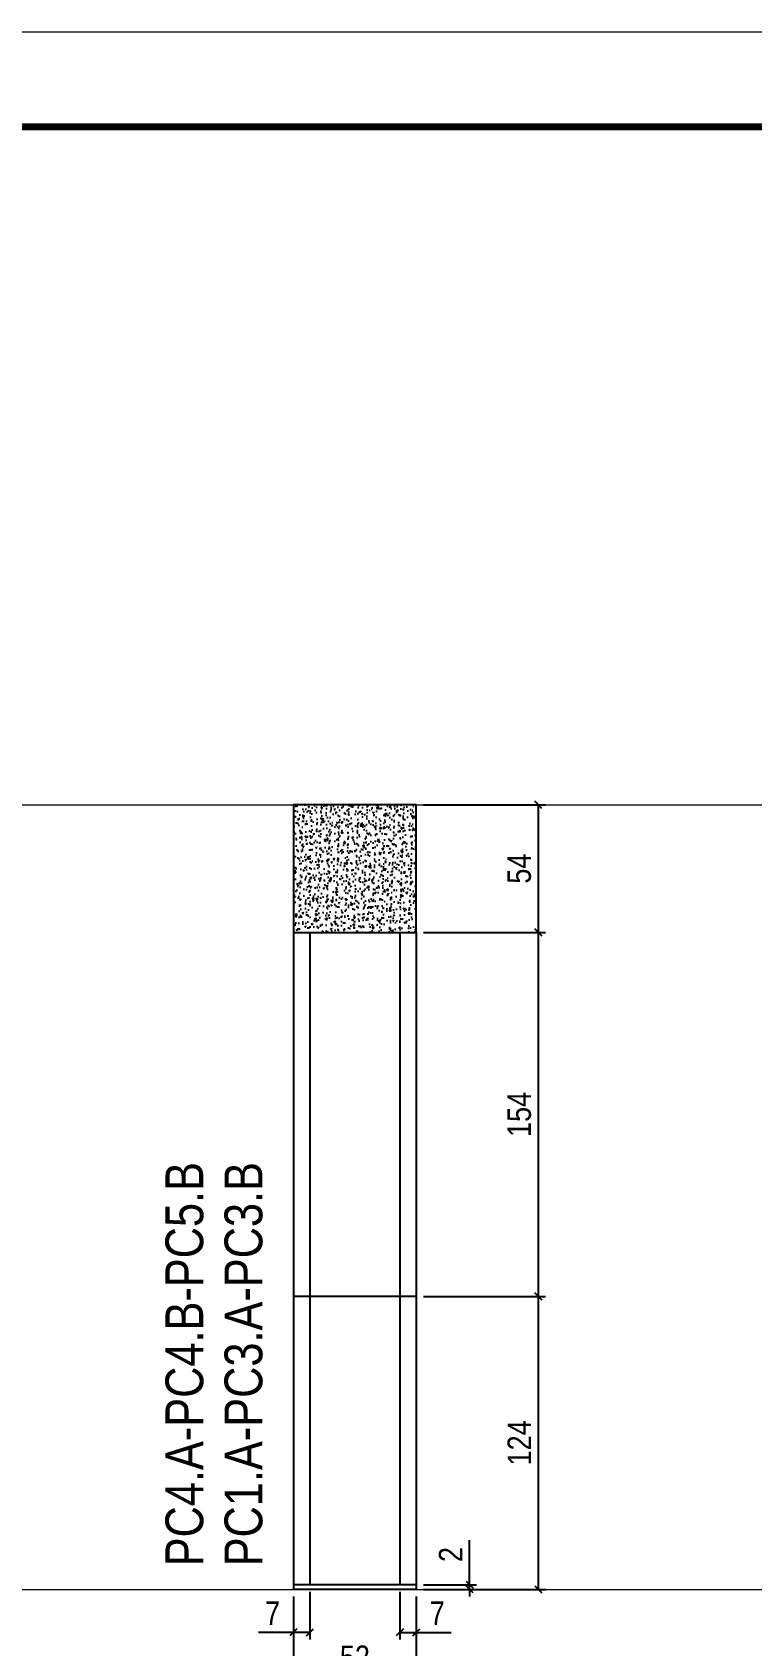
# Model space of a CAD drawing. Extents: x 2282 to 12463, y 760 to 16806.
# Drawn here: x 4889 to 5193, y 13761 to 14444 of the extents above; entities that cross this region are included whole.
import ezdxf

# ---------------------------------------------------------------- set-up
doc = ezdxf.new("R2010")
doc.units = 0
doc.linetypes.add('DASHED', pattern=[0.75, 0.5, -0.25])
doc.linetypes.add('HIDDEN', pattern=[0.375, 0.25, -0.125])
for name, color, linetype, lineweight in [('CARIMBO', 255, 'Continuous', 9), ('Folhas', 255, 'Continuous', 9), ('SARRAFO DE PRESSAO', 251, 'DASHED', 9)]:
    doc.layers.add(name, color=color, linetype=linetype, lineweight=lineweight)
for name, color, linetype in [('COTA', 241, 'Continuous'), ('NOMENCLATURA', 7, 'Continuous'), ('Painéis', 200, 'Continuous'), ('SARR_2.2x7', 40, 'Continuous')]:
    doc.layers.add(name, color=color, linetype=linetype)
doc.styles.add('ARIAL_NARROW', font='ARIALN.TTF', dxfattribs={"height": 0.2})
doc.styles.add('COTA TECNICA', font='techl___.ttf', dxfattribs={"height": 10})
doc.styles.add('COTA TECNICA-50', font='techl___.ttf', dxfattribs={"height": 10})
doc.dimstyles.new('COTA PAINEL-50', dxfattribs={"dimtxt": 10, "dimasz": 3, "dimexe": 3, "dimexo": 3, "dimgap": 3, "dimtad": 1, "dimdec": 1, "dimzin": 12, "dimdsep": 46, "dimtxsty": 'COTA TECNICA-50', "dimblk1": 'OBLIQUE', "dimblk2": 'OBLIQUE', "dimsah": 1, "dimcen": 0.9, "dimclrd": 4, "dimclre": 4, "dimclrt": 240, "dimadec": 1, "dimazin": 3, "dimtfac": 1, "dimtdec": 1, "dimtmove": 0, "dimatfit": 3, "dimfxl": 1, "dimtolj": 1, "dimtzin": 12, "dimarcsym": 0})
doc.dimstyles.new('PAINEL', dxfattribs={"dimtxt": 10, "dimasz": 3, "dimexe": 3, "dimexo": 3, "dimgap": 3, "dimtad": 1, "dimdec": 1, "dimzin": 12, "dimdsep": 46, "dimtxsty": 'COTA TECNICA', "dimblk1": 'OBLIQUE', "dimblk2": 'OBLIQUE', "dimsah": 1, "dimcen": 0.9, "dimclrd": 4, "dimclre": 4, "dimclrt": 240, "dimadec": 1, "dimazin": 3, "dimtfac": 1, "dimtdec": 1, "dimtmove": 0, "dimatfit": 3, "dimfxl": 1, "dimtolj": 1, "dimtzin": 12, "dimarcsym": 0})

# ---------------------------------------------------------------- blocks, each defined once
blk = doc.blocks.new('9999999999')
at = {"layer": 'Folhas'}
blk.add_lwpolyline([(98138.98, 34190.21), (99623.98, 34190.21), (99623.98, 35240.21), (98138.98, 35240.21)], close=True, dxfattribs=at)
at = {"layer": 'Folhas', "color": 30, "const_width": 3}
blk.add_lwpolyline([(98213.98, 34230.21), (99583.98, 34230.21), (99583.98, 35200.21), (98213.98, 35200.21)], close=True, dxfattribs=at)
blk = doc.blocks.new('_Oblique')
at = {"color": 0, "linetype": 'ByBlock', "lineweight": -2}
blk.add_line((-0.5, -0.5), (0.5, 0.5), dxfattribs=at)
blk = doc.blocks.new('*D202')
at = {"layer": 'COTA', "color": 4, "lineweight": -2, "transparency": 16777216}
for p, q in [((5073.82, 13787.07), (5073.82, 13805.87)), ((5054.29, 13787.07), (5076.82, 13787.07)), ((5054.29, 13785.07), (5076.82, 13785.07)), ((5073.82, 13785.07), (5073.82, 13787.07)), ((5073.82, 13785.07), (5073.82, 13782.07))]:
    blk.add_line(p, q, dxfattribs=at)
at = {"layer": 'Defpoints', "color": 0, "transparency": 16777216}
for p in [(5051.29, 13787.07), (5051.29, 13785.07), (5073.82, 13785.07)]:
    blk.add_point(p, dxfattribs=at)
at = {"layer": 'COTA', "color": 4, "lineweight": -2, "transparency": 16777216, "xscale": 3, "yscale": 3, "zscale": 3}
for p, rotation in [((5073.82, 13787.07), 270), ((5073.82, 13785.07), 90)]:
    blk.add_blockref('_Oblique', p, dxfattribs=dict(at, rotation=rotation))
at = {"layer": 'COTA', "color": 240, "transparency": 16777216, "insert": (5065.82, 13799.82), "char_height": 10, "attachment_point": 5, "rotation": 90, "style": 'COTA TECNICA-50'}
blk.add_mtext('\\A1;2', dxfattribs=at)
blk = doc.blocks.new('*D198')
at = {"layer": 'COTA', "color": 4, "linetype": 'ByBlock', "lineweight": -2, "transparency": 16777216}
for p, q in [((5054.29, 13909.07), (5105.96, 13909.07)), ((5102.96, 13785.07), (5102.96, 13909.07)), ((5054.29, 13785.07), (5105.96, 13785.07))]:
    blk.add_line(p, q, dxfattribs=at)
at = {"layer": 'Defpoints', "color": 0, "linetype": 'ByBlock', "transparency": 16777216}
for p in [(5051.29, 13909.07), (5102.96, 13909.07), (5051.29, 13785.07)]:
    blk.add_point(p, dxfattribs=at)
at = {"layer": 'COTA', "color": 4, "linetype": 'ByBlock', "lineweight": -2, "transparency": 16777216, "xscale": 3, "yscale": 3, "zscale": 3}
for p, rotation in [((5102.96, 13909.07), 90), ((5102.96, 13785.07), 270)]:
    blk.add_blockref('_Oblique', p, dxfattribs=dict(at, rotation=rotation))
at = {"layer": 'COTA', "color": 240, "linetype": 'ByBlock', "transparency": 16777216, "insert": (5094.88, 13847.07), "char_height": 10, "attachment_point": 5, "rotation": 90, "style": 'COTA TECNICA'}
blk.add_mtext('\\A1;124', dxfattribs=at)
blk = doc.blocks.new('*D203')
at = {"layer": 'COTA', "color": 4, "linetype": 'ByBlock', "lineweight": -2, "transparency": 16777216}
for p, q in [((4999.29, 13782.07), (4999.29, 13745.15)), ((5051.29, 13782.07), (5051.29, 13745.15)), ((5051.29, 13748.15), (4999.29, 13748.15))]:
    blk.add_line(p, q, dxfattribs=at)
at = {"layer": 'Defpoints', "color": 0, "linetype": 'ByBlock', "transparency": 16777216}
for p in [(4999.29, 13785.07), (5051.29, 13785.07), (4999.29, 13748.15)]:
    blk.add_point(p, dxfattribs=at)
at = {"layer": 'COTA', "color": 4, "linetype": 'ByBlock', "lineweight": -2, "transparency": 16777216, "xscale": 3, "yscale": 3, "zscale": 3, "rotation": 180}
blk.add_blockref('_Oblique', (4999.29, 13748.15), dxfattribs=at)
at = {"layer": 'COTA', "color": 4, "linetype": 'ByBlock', "lineweight": -2, "transparency": 16777216, "xscale": 3, "yscale": 3, "zscale": 3}
blk.add_blockref('_Oblique', (5051.29, 13748.15), dxfattribs=at)
at = {"layer": 'COTA', "color": 240, "linetype": 'ByBlock', "transparency": 16777216, "insert": (5025.29, 13756.26), "char_height": 10, "attachment_point": 5, "style": 'COTA TECNICA'}
blk.add_mtext('\\A1;52', dxfattribs=at)
blk = doc.blocks.new('*D199')
at = {"layer": 'COTA', "color": 4, "linetype": 'ByBlock', "lineweight": -2, "transparency": 16777216}
for p, q in [((5054.29, 14063.07), (5105.96, 14063.07)), ((5102.96, 13909.07), (5102.96, 14063.07)), ((5054.29, 13909.07), (5105.96, 13909.07))]:
    blk.add_line(p, q, dxfattribs=at)
at = {"layer": 'Defpoints', "color": 0, "linetype": 'ByBlock', "transparency": 16777216}
for p in [(5051.29, 14063.07), (5102.96, 14063.07), (5051.29, 13909.07)]:
    blk.add_point(p, dxfattribs=at)
at = {"layer": 'COTA', "color": 4, "linetype": 'ByBlock', "lineweight": -2, "transparency": 16777216, "xscale": 3, "yscale": 3, "zscale": 3}
for p, rotation in [((5102.96, 14063.07), 90), ((5102.96, 13909.07), 270)]:
    blk.add_blockref('_Oblique', p, dxfattribs=dict(at, rotation=rotation))
at = {"layer": 'COTA', "color": 240, "linetype": 'ByBlock', "transparency": 16777216, "insert": (5094.85, 13986.07), "char_height": 10, "attachment_point": 5, "rotation": 90, "style": 'COTA TECNICA'}
blk.add_mtext('\\A1;154', dxfattribs=at)
blk = doc.blocks.new('*D204')
at = {"layer": 'COTA', "color": 4, "lineweight": -2, "transparency": 16777216}
for p, q in [((5054.29, 14117.07), (5105.96, 14117.07)), ((5102.96, 14063.07), (5102.96, 14117.07)), ((5054.29, 14063.07), (5105.96, 14063.07))]:
    blk.add_line(p, q, dxfattribs=at)
at = {"layer": 'Defpoints', "color": 0, "transparency": 16777216}
for p in [(5051.29, 14117.07), (5102.96, 14117.07), (5051.29, 14063.07)]:
    blk.add_point(p, dxfattribs=at)
at = {"layer": 'COTA', "color": 4, "lineweight": -2, "transparency": 16777216, "xscale": 3, "yscale": 3, "zscale": 3}
for p, rotation in [((5102.96, 14117.07), 90), ((5102.96, 14063.07), 270)]:
    blk.add_blockref('_Oblique', p, dxfattribs=dict(at, rotation=rotation))
at = {"layer": 'COTA', "color": 240, "transparency": 16777216, "insert": (5094.85, 14090.07), "char_height": 10, "attachment_point": 5, "rotation": 90, "style": 'COTA TECNICA'}
blk.add_mtext('\\A1;54', dxfattribs=at)
blk = doc.blocks.new('*D200')
at = {"layer": 'COTA', "color": 4, "lineweight": -2, "transparency": 16777216}
for p, q in [((5044.29, 13784.07), (5044.29, 13763.9)), ((5051.29, 13782.07), (5051.29, 13763.9)), ((5044.29, 13766.9), (5051.29, 13766.9)), ((5051.29, 13766.9), (5066.02, 13766.9))]:
    blk.add_line(p, q, dxfattribs=at)
at = {"layer": 'Defpoints', "color": 0, "transparency": 16777216}
for p in [(5044.29, 13787.07), (5051.29, 13785.07), (5051.29, 13766.9)]:
    blk.add_point(p, dxfattribs=at)
at = {"layer": 'COTA', "color": 4, "lineweight": -2, "transparency": 16777216, "xscale": 3, "yscale": 3, "zscale": 3, "rotation": 180}
blk.add_blockref('_Oblique', (5044.29, 13766.9), dxfattribs=at)
at = {"layer": 'COTA', "color": 4, "lineweight": -2, "transparency": 16777216, "xscale": 3, "yscale": 3, "zscale": 3}
blk.add_blockref('_Oblique', (5051.29, 13766.9), dxfattribs=at)
at = {"layer": 'COTA', "color": 240, "transparency": 16777216, "insert": (5060.16, 13774.97), "char_height": 10, "attachment_point": 5, "style": 'COTA TECNICA-50'}
blk.add_mtext('\\A1;7', dxfattribs=at)
blk = doc.blocks.new('*D201')
at = {"layer": 'COTA', "color": 4, "lineweight": -2, "transparency": 16777216}
for p, q in [((4999.29, 13782.07), (4999.29, 13763.9)), ((5006.29, 13784.07), (5006.29, 13763.9)), ((4999.29, 13766.9), (4984.56, 13766.9)), ((5006.29, 13766.9), (4999.29, 13766.9))]:
    blk.add_line(p, q, dxfattribs=at)
at = {"layer": 'Defpoints', "color": 0, "transparency": 16777216}
for p in [(4999.29, 13785.07), (5006.29, 13787.07), (4999.29, 13766.9)]:
    blk.add_point(p, dxfattribs=at)
at = {"layer": 'COTA', "color": 4, "lineweight": -2, "transparency": 16777216, "xscale": 3, "yscale": 3, "zscale": 3, "rotation": 180}
blk.add_blockref('_Oblique', (4999.29, 13766.9), dxfattribs=at)
at = {"layer": 'COTA', "color": 4, "lineweight": -2, "transparency": 16777216, "xscale": 3, "yscale": 3, "zscale": 3}
blk.add_blockref('_Oblique', (5006.29, 13766.9), dxfattribs=at)
at = {"layer": 'COTA', "color": 240, "transparency": 16777216, "insert": (4990.43, 13774.97), "char_height": 10, "attachment_point": 5, "style": 'COTA TECNICA-50'}
blk.add_mtext('\\A1;7', dxfattribs=at)

msp = doc.modelspace()

# ---------------------------------------------------------------- hatches: boundary and pattern name
at = {"layer": 'COTA'}
h = msp.add_hatch(dxfattribs=at)
h.set_pattern_fill('AR-CONC', color=256, scale=0.03)
h.set_pattern_definition([(50, (-416.7583, -1148.575), (5.4655401, -0.4781726), [0.5715, -6.2865]), (355, (-416.7583, -1148.575), (-1.0573026, 5.7317054), [0.4572, -5.0292175]), (100.451445, (-416.303, -1148.615), (4.4082374, 5.2535326), [0.4857003, -5.3427073]), (46.1842, (-416.758, -1147.051), (8.1323712, -1.2612698), [0.85725, -9.42975]), (96.63556, (-416.081, -1147.156), (7.122124, 7.4227837), [0.7285507, -8.0140682]), (351.18415, (-416.758, -1147.051), (7.122124, 7.4227837), [0.685799, -7.543792]), (21, (-415.9963, -1147.432), (4.5484317, -3.067956), [0.5715, -6.2865]), (326, (-415.9963, -1147.432), (1.8540609, 5.525639), [0.4572, -5.0292]), (71.451445, (-415.6173, -1147.688), (6.4024926, 2.457683), [0.4857003, -5.3426981]), (37.5, (-416.7583, -1148.5751), (0.0926581, 2.53665117), [0, -4.96824, 0, -5.1054, 0, -5.04825]), (7.5, (-416.7583, -1148.575), (2.00458988, 3.00541724), [0, -2.91084, 0, -4.85394, 0, -1.92405]), (327.5, (-418.4576, -1148.5751), (4.06771786, -0.17186232), [0, -1.905, 0, -5.9436, 0, -7.8867]), (317.5, (-419.2196, -1148.575), (4.44387544, 0.7627947), [0, -2.4765, 0, -3.94716, 0, -5.6007])])
h.paths.add_polyline_path([(4999.29, 14117.07), (4999.29, 14063.07), (5051.29, 14063.07), (5051.29, 14117.07)])

# ---------------------------------------------------------------- linework, layer by layer
at = {"layer": 'CARIMBO', "color": 3}
for p, q in [((2282.39, 14117.07), (9611.68, 14117.07)), ((2282.39, 13785.07), (9611.68, 13785.07))]:
    msp.add_line(p, q, dxfattribs=at)
at = {"layer": 'COTA'}
msp.add_lwpolyline([(4999.29, 14063.07), (5051.29, 14063.07), (5051.29, 14117.07), (4999.29, 14117.07)], close=True, dxfattribs=at)
at = {"layer": 'Painéis'}
for p, q in [((4999.29, 14063.07), (4999.29, 13785.07)), ((4999.29, 14063.07), (5051.29, 14063.07)), ((5051.29, 14063.07), (5051.29, 13785.07)), ((5051.29, 13909.07), (4999.29, 13909.07)), ((5051.29, 13787.07), (4999.29, 13787.07)), ((5051.29, 13785.07), (4999.29, 13785.07))]:
    msp.add_line(p, q, dxfattribs=at)
at = {"layer": 'SARR_2.2x7', "linetype": 'HIDDEN'}
for p, q in [((5006.29, 14063.07), (5006.29, 13909.07)), ((5044.29, 14063.07), (5044.29, 13909.07)), ((5006.29, 13909.07), (5006.29, 13787.07)), ((5044.29, 13909.07), (5044.29, 13787.07))]:
    msp.add_line(p, q, dxfattribs=at)

# ---------------------------------------------------------------- block references
at = {"layer": 'SARRAFO DE PRESSAO', "color": 6, "linetype": 'ByBlock'}
msp.add_blockref('9999999999', (-93655.59, -20796.22), dxfattribs=at)

# ---------------------------------------------------------------- texts
at = {"layer": 'NOMENCLATURA', "style": 'ARIAL_NARROW'}
for s, p in [('PC4.A-PC4.B-PC5.B', (4961.12, 13794.84)), ('PC1.A-PC3.A-PC3.B', (4986.12, 13794.84))]:
    msp.add_text(s, height=16, rotation=90, dxfattribs=at).set_placement(p)

# ---------------------------------------------------------------- dimensions: what is measured, and where the dimension line sits
at = {"layer": 'COTA'}
for base, p1, p2, angle, dimstyle, picture, middle in [((5102.96, 14117.07), (5051.29, 14063.07), (5051.29, 14117.07), 90, 'PAINEL', '*D204', (5094.85, 14090.07)), ((4999.29, 13766.9), (5006.29, 13787.07), (4999.29, 13785.07), 0, 'COTA PAINEL-50', '*D201', (4990.43, 13774.97)), ((5051.29, 13766.9), (5044.29, 13787.07), (5051.29, 13785.07), 180, 'COTA PAINEL-50', '*D200', (5060.16, 13774.97))]:
    dim = msp.add_linear_dim(base=base, p1=p1, p2=p2, angle=angle, dimstyle=dimstyle, dxfattribs=at)
    dim.commit()
    dim.dimension.update_dxf_attribs({"geometry": picture, "text_midpoint": middle})
at = {"layer": 'COTA', "linetype": 'ByBlock'}
for base, p1, p2, override, picture, middle in [((5102.96, 14063.07), (5051.29, 13909.07), (5051.29, 14063.07), {"dimarcsym": 2}, '*D199', (5094.85, 13986.07)), ((5102.96, 13909.07), (5051.29, 13785.07), (5051.29, 13909.07), {"dimarcsym": 1}, '*D198', (5094.88, 13847.07))]:
    dim = msp.add_linear_dim(base=base, p1=p1, p2=p2, angle=90, dimstyle='PAINEL', override=override, dxfattribs=at)
    dim.commit()
    dim.dimension.update_dxf_attribs({"geometry": picture, "text_midpoint": middle})
at = {"layer": 'COTA'}
dim = msp.add_linear_dim(base=(5073.82, 13785.07), p1=(5051.29, 13787.07), p2=(5051.29, 13785.07), angle=90, dimstyle='COTA PAINEL-50', dxfattribs=at)
dim.commit()
dim.dimension.update_dxf_attribs({"geometry": '*D202', "text_midpoint": (5073.82, 13799.82), "dimtype": 160})
at = {"layer": 'COTA', "linetype": 'ByBlock'}
dim = msp.add_linear_dim(base=(4999.29, 13748.15), p1=(5051.29, 13785.07), p2=(4999.29, 13785.07), dimstyle='PAINEL', override={"dimarcsym": 2}, dxfattribs=at)
dim.commit()
dim.dimension.update_dxf_attribs({"geometry": '*D203', "text_midpoint": (5025.29, 13756.26)})

doc.saveas('drawing.dxf')
